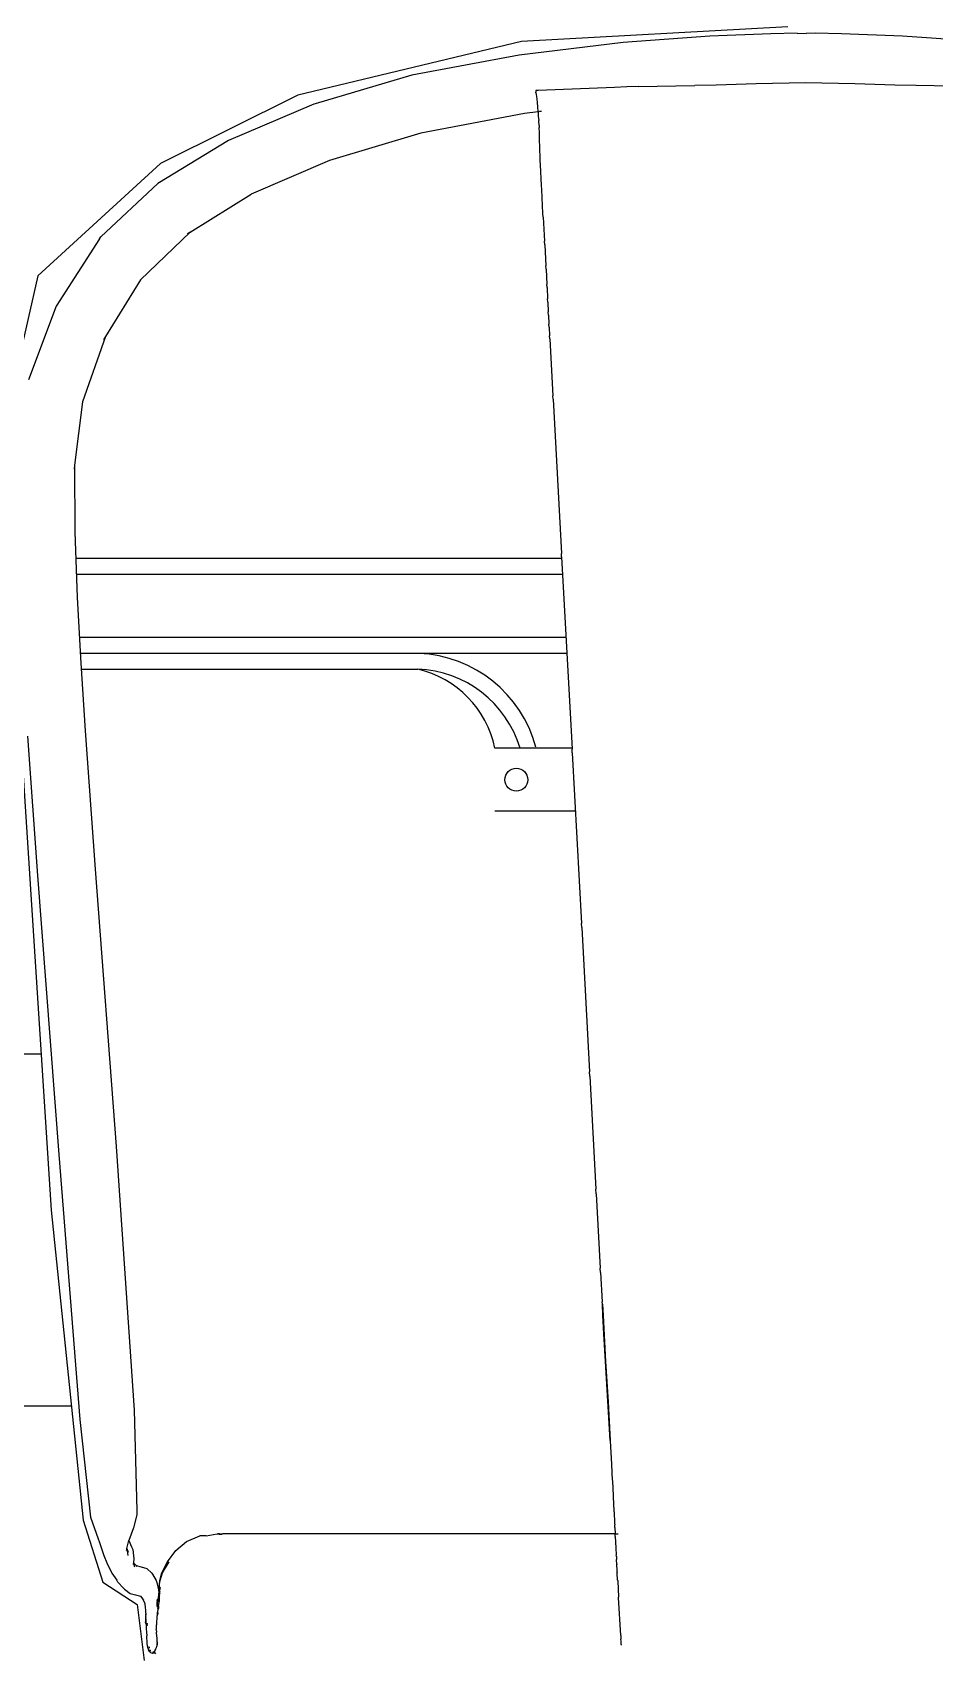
# Model space of a CAD drawing. Header units: millimetres. Extents: x 106699 to 122058, y 158555 to 162844.
# Drawn here: x 108172.84 to 108197.16, y 159707.66 to 159751.34 of the extents above; entities that cross this region are included whole.
import ezdxf

# ---------------------------------------------------------------- set-up
doc = ezdxf.new("R2010")
doc.units = ezdxf.units.MM
doc.layers.add('area', color=200, linetype='Continuous', plot=False)
doc.layers.add('S2000-002 Çizgi', color=7, linetype='Continuous')

# ---------------------------------------------------------------- blocks, each defined once
blk = doc.blocks.new('A$Cbb8311e0')
for p, q in [((24.736, 84.754), (21.933, 84.41)), ((27.072, 84.925), (24.736, 84.754)), ((28.709, 84.986), (27.072, 84.925)), ((29.419, 85), (28.709, 84.986)), ((29.419, 85), (29.664, 84.995)), ((29.91, 85), (29.664, 84.995)), ((30.619, 84.986), (29.91, 85)), ((32.257, 84.925), (30.619, 84.986)), ((34.592, 84.754), (32.257, 84.925)), ((21.933, 84.41), (19.038, 83.868)), ((19.038, 83.868), (16.429, 83.102)), ((22.375, 83.453), (22.374, 83.451)), ((22.374, 83.451), (22.374, 83.446)), ((22.374, 83.446), (22.375, 83.44)), ((22.382, 83.455), (22.375, 83.453)), ((22.375, 83.44), (22.376, 83.432)), ((22.376, 83.432), (22.377, 83.422)), ((22.396, 83.455), (22.382, 83.455)), ((22.416, 83.455), (22.396, 83.455)), ((22.437, 83.455), (22.416, 83.455)), ((24.496, 83.541), (22.437, 83.455)), ((24.83, 83.553), (24.496, 83.541)), ((25.138, 83.561), (24.83, 83.553)), ((25.138, 83.561), (26.66, 83.588)), ((27.238, 83.603), (26.66, 83.588)), ((28.316, 83.638), (27.238, 83.603)), ((29.646, 83.66), (28.316, 83.638)), ((30.975, 83.638), (29.646, 83.66)), ((32.054, 83.603), (30.975, 83.638)), ((32.632, 83.588), (32.054, 83.603)), ((34.154, 83.561), (32.632, 83.588)), ((16.391, 83.085), (14.099, 82.11)), ((16.429, 83.102), (16.391, 83.085)), ((22.377, 83.422), (22.378, 83.413)), ((22.38, 83.398), (22.378, 83.413)), ((22.38, 83.398), (22.382, 83.393)), ((22.382, 83.393), (22.387, 83.348)), ((22.387, 83.348), (22.395, 83.295)), ((22.395, 83.295), (22.404, 83.224)), ((22.404, 83.224), (22.414, 83.133)), ((22.414, 83.133), (22.425, 83.021)), ((22.425, 83.021), (22.435, 82.895)), ((22.07, 82.838), (19.283, 82.31)), ((22.44, 82.884), (22.07, 82.838)), ((22.435, 82.895), (22.44, 82.884)), ((22.44, 82.884), (22.445, 82.763)), ((22.445, 82.763), (22.456, 82.65)), ((22.467, 82.888), (22.452, 82.886)), ((22.457, 82.638), (22.456, 82.65)), ((22.457, 82.634), (22.457, 82.638)), ((22.464, 82.513), (22.457, 82.634)), ((22.528, 82.895), (22.485, 82.89)), ((19.283, 82.31), (16.816, 81.574)), ((22.464, 82.513), (22.465, 82.457)), ((22.473, 82.318), (22.465, 82.457)), ((22.477, 82.094), (22.473, 82.318)), ((14.099, 82.11), (12.189, 80.949)), ((22.484, 81.966), (22.477, 82.094)), ((22.496, 81.571), (22.484, 81.966)), ((16.816, 81.574), (14.704, 80.66)), ((22.503, 81.456), (22.496, 81.571)), ((22.53, 80.897), (22.503, 81.456)), ((12.189, 80.949), (10.655, 79.512)), ((22.536, 80.789), (22.53, 80.897)), ((13.059, 79.642), (14.704, 80.66)), ((22.571, 80.146), (22.536, 80.789)), ((22.577, 80.045), (22.571, 80.146)), ((22.577, 80.045), (22.611, 79.396)), ((10.615, 79.459), (10.655, 79.512)), ((13.059, 79.642), (11.724, 78.354)), ((13.059, 79.642), (12.985, 79.598)), ((10.615, 79.459), (9.449, 77.65)), ((22.617, 79.3), (22.611, 79.396)), ((22.617, 79.3), (22.648, 78.731)), ((22.653, 78.64), (22.648, 78.731)), ((22.653, 78.64), (22.675, 78.234)), ((11.724, 78.354), (10.778, 76.828)), ((22.68, 78.148), (22.675, 78.234)), ((22.68, 78.148), (22.696, 77.842)), ((22.701, 77.758), (22.696, 77.842)), ((22.701, 77.758), (22.715, 77.49)), ((9.449, 77.65), (8.707, 75.658)), ((22.72, 77.406), (22.715, 77.49)), ((22.72, 77.406), (22.733, 77.163)), ((22.738, 77.079), (22.733, 77.163)), ((22.738, 77.079), (22.75, 76.85)), ((10.778, 76.828), (10.159, 75.065)), ((10.778, 76.828), (10.725, 76.742)), ((22.755, 76.766), (22.75, 76.85)), ((22.755, 76.766), (22.838, 75.231)), ((22.843, 75.145), (22.838, 75.231)), ((22.843, 75.145), (23.068, 70.986)), ((10.159, 75.065), (9.946, 73.36)), ((9.946, 73.36), (9.932, 73.253)), ((9.946, 73.36), (9.949, 71.566)), ((9.949, 71.566), (10.015, 69.801)), ((23.076, 70.844), (9.976, 70.844)), ((23.073, 70.895), (23.068, 70.986)), ((23.073, 70.895), (23.354, 65.714)), ((23.099, 70.419), (9.992, 70.419)), ((10.015, 69.801), (10.118, 68.031)), ((23.192, 68.717), (10.078, 68.717)), ((23.215, 68.292), (10.103, 68.292)), ((10.118, 68.031), (10.231, 66.206)), ((10.129, 67.866), (19.196, 67.866)), ((8.679, 66.061), (8.949, 62.308)), ((10.231, 66.206), (10.499, 62.479)), ((23.353, 65.739), (21.273, 65.739)), ((23.36, 65.616), (23.354, 65.714)), ((23.36, 65.616), (23.61, 61.015)), ((23.446, 64.037), (21.273, 64.037)), ((10.499, 62.479), (11.065, 55.004)), ((8.949, 62.308), (9.518, 54.794)), ((23.616, 60.909), (23.61, 61.015)), ((23.616, 60.909), (23.827, 57.02)), ((23.833, 56.905), (23.827, 57.02)), ((23.833, 56.905), (23.998, 53.861)), ((9.518, 54.794), (10.092, 47.652)), ((11.065, 55.004), (11.556, 47.906)), ((24.005, 53.735), (23.998, 53.861)), ((24.005, 53.735), (24.114, 51.731)), ((24.121, 51.615), (24.114, 51.731)), ((24.121, 51.615), (24.163, 50.825)), ((24.171, 50.759), (24.163, 50.825)), ((24.171, 50.759), (24.191, 50.449)), ((24.183, 50.461), (24.171, 50.759)), ((24.211, 49.958), (24.183, 50.461)), ((24.191, 50.449), (24.26, 49.218)), ((24.253, 49.215), (24.211, 49.958)), ((24.383, 47.086), (24.253, 49.215)), ((24.26, 49.218), (24.324, 48.13)), ((24.324, 48.13), (24.383, 47.086)), ((10.092, 47.652), (10.375, 45.016)), ((11.556, 47.906), (11.625, 45.2)), ((24.387, 47.076), (24.383, 47.086)), ((24.423, 46.449), (24.387, 47.076)), ((24.426, 46.435), (24.423, 46.449)), ((24.448, 46.019), (24.426, 46.435)), ((24.451, 46), (24.448, 46.019)), ((24.47, 45.591), (24.451, 46)), ((24.472, 45.569), (24.47, 45.591)), ((24.488, 45.195), (24.472, 45.569)), ((10.375, 45.016), (10.581, 44.44)), ((11.626, 45.079), (11.533, 44.735)), ((11.625, 45.2), (11.626, 45.079)), ((24.49, 45.166), (24.488, 45.195)), ((24.49, 45.166), (24.501, 44.855)), ((11.533, 44.735), (11.41, 44.388)), ((13.49, 44.517), (13.786, 44.569)), ((13.786, 44.569), (13.792, 44.569)), ((13.792, 44.569), (13.798, 44.568)), ((13.798, 44.568), (13.8, 44.569)), ((13.798, 44.568), (13.804, 44.568)), ((13.8, 44.569), (13.804, 44.568)), ((13.804, 44.568), (13.81, 44.569)), ((13.807, 44.568), (13.804, 44.568)), ((13.813, 44.568), (13.807, 44.568)), ((13.81, 44.569), (13.813, 44.568)), ((13.813, 44.568), (13.82, 44.569)), ((13.82, 44.569), (13.824, 44.568)), ((13.824, 44.568), (13.828, 44.567)), ((13.828, 44.567), (13.831, 44.569)), ((13.833, 44.567), (13.828, 44.567)), ((13.831, 44.569), (13.837, 44.566)), ((13.837, 44.566), (13.833, 44.567)), ((13.842, 44.567), (13.837, 44.566)), ((13.842, 44.567), (13.845, 44.569)), ((13.849, 44.569), (13.842, 44.567)), ((13.842, 44.567), (13.847, 44.566)), ((13.845, 44.569), (13.851, 44.565)), ((13.847, 44.566), (13.851, 44.565)), ((13.851, 44.565), (13.849, 44.569)), ((13.851, 44.565), (13.857, 44.566)), ((13.857, 44.566), (13.859, 44.569)), ((13.857, 44.566), (13.86, 44.565)), ((13.859, 44.569), (13.865, 44.565)), ((13.865, 44.565), (13.86, 44.565)), ((13.865, 44.565), (13.869, 44.569)), ((13.865, 44.565), (13.872, 44.565)), ((13.869, 44.569), (13.875, 44.565)), ((13.872, 44.565), (13.876, 44.562)), ((13.872, 44.565), (13.875, 44.565)), ((13.875, 44.565), (13.879, 44.569)), ((13.875, 44.565), (13.876, 44.562)), ((13.876, 44.562), (13.887, 44.563)), ((13.879, 44.569), (13.885, 44.568)), ((13.885, 44.568), (13.893, 44.569)), ((13.885, 44.568), (13.887, 44.563)), ((13.887, 44.563), (13.89, 44.564)), ((13.887, 44.563), (13.892, 44.564)), ((13.89, 44.564), (13.893, 44.569)), ((13.89, 44.564), (13.892, 44.564)), ((13.892, 44.564), (13.899, 44.565)), ((13.892, 44.564), (13.895, 44.564)), ((13.893, 44.569), (13.895, 44.564)), ((13.895, 44.564), (13.899, 44.565)), ((13.899, 44.565), (13.904, 44.565)), ((13.904, 44.565), (13.907, 44.569)), ((13.904, 44.565), (13.911, 44.566)), ((13.904, 44.565), (13.908, 44.566)), ((13.907, 44.569), (13.911, 44.566)), ((13.911, 44.566), (13.931, 44.569)), ((24.514, 44.569), (13.931, 44.569)), ((24.501, 44.855), (24.503, 44.815)), ((24.503, 44.815), (24.503, 44.81)), ((24.506, 44.74), (24.503, 44.81)), ((24.506, 44.74), (24.514, 44.569)), ((24.514, 44.541), (24.514, 44.569)), ((24.523, 44.569), (24.593, 44.569)), ((10.581, 44.44), (10.607, 44.368)), ((10.607, 44.368), (10.738, 43.983)), ((11.357, 44.176), (11.34, 44.109)), ((11.357, 44.176), (11.41, 44.388)), ((11.357, 44.176), (11.38, 43.988)), ((11.357, 44.176), (11.39, 44.08)), ((11.41, 44.388), (11.485, 44.219)), ((11.485, 44.219), (11.513, 44.148)), ((11.513, 44.148), (11.535, 43.982)), ((12.451, 43.817), (12.677, 44.123)), ((12.677, 44.123), (12.961, 44.362)), ((12.961, 44.362), (13.324, 44.517)), ((13.49, 44.517), (13.324, 44.517)), ((24.515, 44.497), (24.514, 44.541)), ((24.515, 44.497), (24.532, 44.196)), ((24.532, 44.196), (24.546, 43.997)), ((10.738, 43.983), (10.817, 43.787)), ((10.817, 43.787), (10.953, 43.513)), ((11.534, 43.795), (11.529, 43.76)), ((11.529, 43.76), (11.53, 43.749)), ((11.543, 43.898), (11.533, 43.8)), ((11.533, 43.8), (11.534, 43.795)), ((11.534, 43.795), (11.538, 43.791)), ((11.535, 43.982), (11.543, 43.898)), ((11.538, 43.791), (11.538, 43.778)), ((11.538, 43.791), (11.579, 43.746)), ((11.538, 43.778), (11.549, 43.755)), ((11.538, 43.778), (11.561, 43.685)), ((11.579, 43.746), (11.603, 43.722)), ((11.603, 43.722), (11.744, 43.68)), ((11.603, 43.722), (11.625, 43.695)), ((11.744, 43.68), (11.894, 43.634)), ((12.3, 43.522), (12.451, 43.817)), ((12.3, 43.522), (12.455, 43.817)), ((12.303, 43.521), (12.455, 43.817)), ((12.303, 43.521), (12.461, 43.817)), ((12.303, 43.521), (12.458, 43.817)), ((12.305, 43.521), (12.464, 43.817)), ((12.305, 43.521), (12.461, 43.817)), ((12.309, 43.521), (12.473, 43.817)), ((12.309, 43.521), (12.464, 43.817)), ((12.309, 43.521), (12.469, 43.817)), ((12.309, 43.521), (12.476, 43.817)), ((12.309, 43.521), (12.479, 43.817)), ((12.314, 43.521), (12.479, 43.817)), ((12.314, 43.521), (12.493, 43.817)), ((12.314, 43.521), (12.487, 43.817)), ((12.314, 43.521), (12.483, 43.817)), ((12.317, 43.522), (12.493, 43.817)), ((24.548, 43.961), (24.546, 43.997)), ((24.548, 43.961), (24.553, 43.88)), ((24.56, 43.748), (24.553, 43.88)), ((24.56, 43.744), (24.56, 43.748)), ((24.56, 43.741), (24.56, 43.748)), ((24.56, 43.744), (24.561, 43.737)), ((24.56, 43.744), (24.56, 43.741)), ((24.561, 43.737), (24.56, 43.741)), ((24.568, 43.6), (24.561, 43.737)), ((10.953, 43.513), (11.082, 43.322)), ((11.116, 43.273), (11.082, 43.322)), ((11.116, 43.273), (11.263, 43.109)), ((11.894, 43.634), (12.026, 43.514)), ((12.026, 43.514), (12.05, 43.484)), ((12.05, 43.484), (12.149, 43.313)), ((12.149, 43.313), (12.164, 43.258)), ((12.164, 43.258), (12.211, 43.059)), ((12.238, 43.21), (12.249, 43.315)), ((12.238, 43.21), (12.242, 43.315)), ((12.238, 43.21), (12.245, 43.313)), ((12.238, 43.21), (12.247, 43.313)), ((12.242, 43.315), (12.3, 43.522)), ((12.242, 43.315), (12.303, 43.521)), ((12.245, 43.313), (12.249, 43.315)), ((12.247, 43.313), (12.309, 43.521)), ((12.249, 43.315), (12.317, 43.522)), ((12.249, 43.315), (12.314, 43.521)), ((12.249, 43.315), (12.309, 43.521)), ((12.249, 43.315), (12.303, 43.521)), ((12.249, 43.315), (12.305, 43.521)), ((24.568, 43.596), (24.568, 43.6)), ((24.569, 43.592), (24.568, 43.6)), ((24.569, 43.592), (24.568, 43.596)), ((24.569, 43.59), (24.568, 43.596)), ((24.569, 43.59), (24.569, 43.592)), ((24.572, 43.529), (24.569, 43.59)), ((24.572, 43.529), (24.572, 43.522)), ((24.573, 43.514), (24.572, 43.522)), ((24.583, 43.327), (24.573, 43.514)), ((24.583, 43.327), (24.584, 43.313)), ((24.584, 43.313), (24.584, 43.303)), ((24.584, 43.303), (24.608, 42.869)), ((11.295, 43.083), (11.263, 43.109)), ((11.295, 43.083), (11.443, 42.967)), ((11.443, 42.967), (11.592, 42.924)), ((11.592, 42.924), (11.721, 42.887)), ((11.721, 42.887), (11.789, 42.811)), ((11.789, 42.811), (11.811, 42.786)), ((11.789, 42.811), (11.829, 42.71)), ((12.179, 42.803), (12.181, 42.809)), ((12.181, 42.818), (12.18, 42.815)), ((12.18, 42.815), (12.181, 42.809)), ((12.181, 42.809), (12.181, 42.812)), ((12.196, 42.863), (12.186, 42.77)), ((12.207, 42.913), (12.196, 42.863)), ((12.216, 42.943), (12.206, 42.936)), ((12.216, 42.943), (12.207, 42.943)), ((12.213, 42.912), (12.207, 42.913)), ((12.21, 42.962), (12.208, 42.947)), ((12.213, 42.973), (12.21, 42.962)), ((12.218, 42.965), (12.21, 42.962)), ((12.211, 43.059), (12.213, 42.973)), ((12.22, 42.975), (12.213, 42.973)), ((12.213, 42.973), (12.218, 42.97)), ((12.214, 42.917), (12.213, 42.912)), ((12.214, 42.917), (12.215, 42.924)), ((12.215, 42.931), (12.216, 42.94)), ((12.215, 42.928), (12.215, 42.931)), ((12.215, 42.924), (12.215, 42.928)), ((12.217, 42.953), (12.216, 42.948)), ((12.216, 42.948), (12.219, 42.951)), ((12.216, 42.948), (12.216, 42.943)), ((12.216, 42.948), (12.22, 42.944)), ((12.216, 42.94), (12.22, 42.944)), ((12.216, 42.94), (12.216, 42.943)), ((12.22, 42.975), (12.217, 42.974)), ((12.217, 42.974), (12.218, 42.97)), ((12.217, 42.961), (12.218, 42.965)), ((12.217, 42.958), (12.217, 42.961)), ((12.223, 42.96), (12.217, 42.958)), ((12.217, 42.958), (12.217, 42.953)), ((12.219, 42.951), (12.217, 42.958)), ((12.219, 42.951), (12.217, 42.953)), ((12.22, 42.975), (12.218, 42.97)), ((12.218, 42.97), (12.218, 42.965)), ((12.218, 42.965), (12.224, 42.968)), ((12.218, 42.965), (12.223, 42.96)), ((12.219, 42.951), (12.22, 42.944)), ((12.224, 42.98), (12.22, 42.975)), ((12.221, 43.004), (12.225, 43.011)), ((12.224, 43.001), (12.221, 43.004)), ((12.225, 43.039), (12.222, 43.032)), ((12.227, 43.027), (12.222, 43.032)), ((12.222, 42.977), (12.227, 42.983)), ((12.222, 42.977), (12.224, 42.98)), ((12.225, 42.971), (12.222, 42.977)), ((12.223, 42.96), (12.224, 42.968)), ((12.223, 42.96), (12.23, 42.966)), ((12.224, 43.023), (12.227, 43.027)), ((12.224, 43.023), (12.227, 43.019)), ((12.224, 42.996), (12.224, 43.001)), ((12.227, 42.988), (12.224, 42.996)), ((12.224, 42.98), (12.227, 42.986)), ((12.227, 42.983), (12.224, 42.98)), ((12.224, 42.968), (12.225, 42.971)), ((12.224, 42.968), (12.23, 42.966)), ((12.227, 43.082), (12.225, 43.046)), ((12.225, 43.046), (12.225, 43.039)), ((12.228, 43.039), (12.225, 43.046)), ((12.225, 43.039), (12.226, 43.033)), ((12.225, 43.011), (12.23, 43.013)), ((12.233, 42.976), (12.225, 42.971)), ((12.228, 43.039), (12.226, 43.033)), ((12.227, 43.027), (12.226, 43.033)), ((12.227, 42.808), (12.226, 42.797)), ((12.228, 43.089), (12.227, 43.082)), ((12.227, 43.082), (12.229, 43.046)), ((12.228, 43.024), (12.227, 43.027)), ((12.227, 43.019), (12.231, 43.019)), ((12.23, 43.013), (12.227, 43.019)), ((12.232, 42.988), (12.227, 42.988)), ((12.227, 42.988), (12.227, 42.983)), ((12.227, 42.986), (12.227, 42.988)), ((12.227, 42.816), (12.229, 42.891)), ((12.227, 42.816), (12.227, 42.808)), ((12.231, 43.124), (12.228, 43.089)), ((12.235, 43.124), (12.228, 43.089)), ((12.229, 43.046), (12.228, 43.039)), ((12.228, 43.039), (12.233, 43.032)), ((12.228, 43.024), (12.231, 43.019)), ((12.23, 42.966), (12.228, 42.929)), ((12.228, 42.929), (12.229, 42.918)), ((12.228, 42.929), (12.232, 42.919)), ((12.232, 42.919), (12.229, 42.916)), ((12.235, 42.919), (12.229, 42.904)), ((12.229, 42.918), (12.229, 42.916)), ((12.229, 42.916), (12.229, 42.904)), ((12.229, 42.904), (12.229, 42.891)), ((12.23, 43.145), (12.238, 43.21)), ((12.23, 43.145), (12.231, 43.142)), ((12.231, 43.019), (12.23, 43.013)), ((12.23, 43.013), (12.232, 43.011)), ((12.23, 43.013), (12.235, 43.012)), ((12.233, 42.976), (12.23, 42.966)), ((12.231, 43.142), (12.231, 43.128)), ((12.231, 43.128), (12.234, 43.142)), ((12.231, 43.128), (12.231, 43.124)), ((12.231, 43.128), (12.235, 43.124)), ((12.231, 43.019), (12.235, 43.023)), ((12.232, 43.011), (12.232, 42.994)), ((12.232, 42.994), (12.232, 42.988)), ((12.233, 43.032), (12.234, 43.046)), ((12.235, 43.023), (12.233, 43.032)), ((12.236, 42.995), (12.232, 42.994)), ((12.232, 42.994), (12.234, 42.99)), ((12.235, 42.978), (12.233, 42.976)), ((12.233, 42.766), (12.235, 42.919)), ((12.234, 43.142), (12.237, 43.145)), ((12.249, 43.124), (12.234, 43.046)), ((12.234, 43.046), (12.235, 43.124)), ((12.236, 42.995), (12.234, 42.99)), ((12.234, 42.99), (12.235, 42.983)), ((12.235, 43.023), (12.243, 43.012)), ((12.235, 43.012), (12.236, 42.995)), ((12.236, 42.987), (12.235, 42.983)), ((12.235, 42.983), (12.235, 42.978)), ((12.24, 42.961), (12.235, 42.978)), ((12.235, 42.919), (12.239, 42.943)), ((12.242, 42.992), (12.236, 42.987)), ((12.237, 43.145), (12.238, 43.21)), ((12.24, 42.961), (12.238, 42.946)), ((12.238, 42.946), (12.239, 42.943)), ((24.609, 42.86), (24.608, 42.869)), ((24.665, 41.829), (24.609, 42.86)), ((11.829, 42.71), (11.846, 42.612)), ((11.829, 42.71), (11.839, 42.686)), ((11.846, 42.612), (11.854, 42.49)), ((11.854, 42.49), (11.864, 42.388)), ((11.864, 42.388), (11.86, 42.379)), ((11.86, 42.379), (11.864, 42.349)), ((11.864, 42.388), (11.869, 42.413)), ((12.171, 42.7), (12.176, 42.704)), ((12.175, 42.696), (12.171, 42.7)), ((12.171, 42.674), (12.175, 42.696)), ((12.171, 42.674), (12.173, 42.624)), ((12.172, 42.709), (12.175, 42.722)), ((12.172, 42.709), (12.173, 42.721)), ((12.176, 42.704), (12.172, 42.709)), ((12.173, 42.624), (12.174, 42.674)), ((12.18, 42.602), (12.173, 42.624)), ((12.174, 42.727), (12.175, 42.742)), ((12.174, 42.727), (12.177, 42.736)), ((12.175, 42.722), (12.174, 42.727)), ((12.174, 42.674), (12.175, 42.696)), ((12.174, 42.674), (12.176, 42.623)), ((12.176, 42.765), (12.175, 42.742)), ((12.177, 42.736), (12.175, 42.742)), ((12.18, 42.602), (12.176, 42.623)), ((12.176, 42.39), (12.18, 42.392)), ((12.179, 42.381), (12.176, 42.39)), ((12.177, 42.774), (12.179, 42.803)), ((12.178, 42.401), (12.177, 42.392)), ((12.181, 42.39), (12.177, 42.392)), ((12.177, 42.359), (12.178, 42.369)), ((12.178, 42.597), (12.18, 42.602)), ((12.179, 42.411), (12.178, 42.401)), ((12.178, 42.401), (12.182, 42.41)), ((12.18, 42.392), (12.178, 42.401)), ((12.178, 42.375), (12.179, 42.381)), ((12.178, 42.369), (12.178, 42.375)), ((12.179, 42.599), (12.18, 42.602)), ((12.179, 42.411), (12.182, 42.418)), ((12.179, 42.381), (12.181, 42.39)), ((12.18, 42.392), (12.181, 42.39)), ((12.181, 42.675), (12.186, 42.77)), ((12.181, 42.675), (12.186, 42.624)), ((12.181, 42.455), (12.183, 42.459)), ((12.182, 42.424), (12.181, 42.455)), ((12.182, 42.424), (12.181, 42.452)), ((12.182, 42.424), (12.186, 42.457)), ((12.182, 42.418), (12.182, 42.424)), ((12.182, 42.41), (12.182, 42.418)), ((12.183, 42.459), (12.186, 42.465)), ((12.186, 42.457), (12.183, 42.459)), ((12.186, 42.457), (12.184, 42.462)), ((12.195, 42.618), (12.186, 42.624)), ((12.186, 42.465), (12.192, 42.488)), ((12.188, 42.494), (12.194, 42.502)), ((12.192, 42.488), (12.194, 42.502)), ((12.196, 42.41), (12.192, 42.488)), ((12.194, 42.565), (12.195, 42.575)), ((12.194, 42.562), (12.194, 42.565)), ((12.204, 42.552), (12.194, 42.562)), ((12.201, 42.552), (12.194, 42.562)), ((12.194, 42.502), (12.197, 42.511)), ((12.195, 42.622), (12.195, 42.627)), ((12.195, 42.622), (12.198, 42.627)), ((12.195, 42.618), (12.195, 42.622)), ((12.195, 42.618), (12.196, 42.616)), ((12.196, 42.612), (12.195, 42.618)), ((12.196, 42.612), (12.195, 42.596)), ((12.195, 42.581), (12.195, 42.596)), ((12.195, 42.577), (12.195, 42.581)), ((12.195, 42.575), (12.195, 42.581)), ((12.195, 42.575), (12.195, 42.577)), ((12.196, 42.612), (12.196, 42.616)), ((12.197, 42.549), (12.201, 42.552)), ((12.2, 42.543), (12.197, 42.549)), ((12.2, 42.543), (12.197, 42.546)), ((12.2, 42.538), (12.197, 42.542)), ((12.197, 42.511), (12.198, 42.521)), ((12.198, 42.527), (12.201, 42.531)), ((12.198, 42.521), (12.198, 42.527)), ((12.2, 42.543), (12.205, 42.549)), ((12.202, 42.537), (12.2, 42.543)), ((12.203, 42.54), (12.2, 42.543)), ((12.2, 42.538), (12.2, 42.543)), ((12.203, 42.54), (12.2, 42.538)), ((12.201, 42.531), (12.2, 42.538)), ((12.204, 42.759), (12.201, 42.743)), ((12.205, 42.549), (12.201, 42.552)), ((12.201, 42.531), (12.202, 42.537)), ((12.203, 42.54), (12.202, 42.537)), ((12.203, 42.54), (12.204, 42.546)), ((12.204, 42.759), (12.205, 42.767)), ((12.204, 42.552), (12.205, 42.559)), ((12.204, 42.546), (12.204, 42.552)), ((12.205, 42.549), (12.204, 42.552)), ((12.204, 42.546), (12.205, 42.549)), ((12.206, 42.771), (12.205, 42.799)), ((12.205, 42.767), (12.206, 42.771)), ((12.205, 42.614), (12.208, 42.632)), ((12.206, 42.629), (12.205, 42.614)), ((12.205, 42.614), (12.205, 42.559)), ((12.208, 42.613), (12.205, 42.559)), ((12.205, 42.559), (12.211, 42.578)), ((12.208, 42.613), (12.208, 42.632)), ((12.208, 42.613), (12.213, 42.626)), ((12.21, 42.629), (12.233, 42.766)), ((12.213, 42.626), (12.21, 42.629)), ((12.211, 42.587), (12.212, 42.59)), ((12.211, 42.578), (12.211, 42.587)), ((12.213, 42.626), (12.212, 42.614)), ((12.212, 42.59), (12.212, 42.614)), ((12.226, 42.797), (12.228, 42.767)), ((11.857, 42.292), (11.863, 42.302)), ((11.857, 42.292), (11.859, 42.203)), ((11.868, 42.159), (11.859, 42.203)), ((11.863, 42.343), (11.864, 42.349)), ((11.863, 42.34), (11.863, 42.343)), ((11.863, 42.312), (11.863, 42.34)), ((11.863, 42.312), (11.863, 42.302)), ((11.867, 42.271), (11.863, 42.302)), ((11.867, 42.271), (11.869, 42.225)), ((11.869, 42.225), (11.868, 42.159)), ((11.872, 42.152), (11.868, 42.159)), ((11.872, 42.152), (11.874, 42.111)), ((11.88, 42.137), (11.872, 42.152)), ((11.874, 42.111), (11.879, 42.014)), ((11.879, 42.014), (11.885, 41.922)), ((11.896, 42.106), (11.899, 42.109)), ((11.902, 42.12), (11.897, 42.121)), ((11.899, 42.109), (11.902, 42.12)), ((11.899, 42.109), (11.91, 42.113)), ((11.905, 42.126), (11.902, 42.139)), ((11.902, 42.12), (11.905, 42.126)), ((11.912, 42.117), (11.902, 42.12)), ((11.905, 42.126), (11.911, 42.163)), ((11.905, 42.126), (11.912, 42.117)), ((11.91, 42.113), (11.912, 42.117)), ((11.912, 42.117), (11.913, 42.12)), ((12.15, 41.995), (12.151, 42.001)), ((12.152, 41.956), (12.15, 41.995)), ((12.151, 42.001), (12.153, 42.03)), ((12.152, 41.956), (12.153, 41.925)), ((12.153, 42.03), (12.158, 42.082)), ((12.153, 42.03), (12.155, 42.082)), ((12.155, 42.087), (12.156, 42.091)), ((12.155, 42.082), (12.155, 42.087)), ((12.158, 42.082), (12.155, 42.087)), ((12.156, 42.091), (12.159, 42.111)), ((12.156, 42.091), (12.156, 42.094)), ((12.159, 42.111), (12.161, 42.138)), ((12.161, 42.138), (12.168, 42.219)), ((12.168, 42.219), (12.172, 42.269)), ((12.17, 42.31), (12.172, 42.314)), ((12.17, 42.307), (12.172, 42.314)), ((12.172, 42.269), (12.17, 42.307)), ((12.172, 42.314), (12.176, 42.338)), ((12.174, 42.347), (12.177, 42.359)), ((12.176, 42.341), (12.174, 42.347)), ((12.176, 42.338), (12.176, 42.341)), ((11.885, 41.922), (11.89, 41.821)), ((11.9, 41.626), (11.89, 41.821)), ((11.912, 41.545), (11.9, 41.626)), ((11.912, 41.545), (11.92, 41.52)), ((11.934, 41.475), (11.92, 41.52)), ((11.965, 41.502), (11.962, 41.527)), ((11.97, 41.487), (11.965, 41.502)), ((12.135, 41.465), (12.15, 41.497)), ((12.15, 41.497), (12.152, 41.501)), ((12.151, 41.906), (12.152, 41.909)), ((12.152, 41.909), (12.153, 41.925)), ((12.154, 41.903), (12.152, 41.909)), ((12.152, 41.501), (12.161, 41.537)), ((12.163, 41.823), (12.154, 41.903)), ((12.165, 41.587), (12.16, 41.568)), ((12.161, 41.537), (12.179, 41.6)), ((12.161, 41.539), (12.179, 41.6)), ((12.17, 41.756), (12.163, 41.823)), ((12.172, 41.647), (12.165, 41.587)), ((12.169, 41.749), (12.17, 41.753)), ((12.172, 41.702), (12.169, 41.749)), ((12.173, 41.705), (12.169, 41.749)), ((12.17, 41.753), (12.17, 41.756)), ((12.175, 41.662), (12.172, 41.647)), ((12.179, 41.6), (12.172, 41.647)), ((12.175, 41.679), (12.173, 41.705)), ((12.175, 41.662), (12.175, 41.679)), ((24.665, 41.829), (24.67, 41.737)), ((24.67, 41.737), (24.671, 41.735)), ((24.674, 41.679), (24.671, 41.735)), ((24.681, 41.589), (24.674, 41.679)), ((24.681, 41.589), (24.682, 41.575)), ((11.934, 41.475), (11.941, 41.45)), ((11.971, 41.396), (11.941, 41.45)), ((12.005, 41.362), (11.971, 41.396)), ((11.985, 41.437), (11.981, 41.449)), ((11.991, 41.424), (11.985, 41.437)), ((12, 41.405), (11.994, 41.417)), ((12.043, 41.349), (12.005, 41.362)), ((12.084, 41.357), (12.043, 41.349)), ((12.057, 41.376), (12.046, 41.373)), ((12.084, 41.399), (12.057, 41.376)), ((12.108, 41.375), (12.084, 41.357)), ((12.105, 41.379), (12.106, 41.381)), ((12.108, 41.375), (12.105, 41.379)), ((12.106, 41.381), (12.107, 41.388)), ((12.107, 41.388), (12.111, 41.406)), ((12.135, 41.341), (12.108, 41.375)), ((12.111, 41.406), (12.114, 41.416)), ((12.114, 41.416), (12.116, 41.428)), ((12.116, 41.428), (12.118, 41.431)), ((12.118, 41.431), (12.119, 41.435)), ((12.119, 41.435), (12.135, 41.465))]:
    blk.add_line(p, q)
blk.add_circle((21.852, 64.888), 0.307)
for centre, radius, start, end in [((19.089, 64.89), 3.403, 14.8504, 87.6329), ((19.087, 64.874), 2.994, 16.7947, 87.9151), ((18.583, 65.19), 2.745, 11.5239, 77.0864)]:
    blk.add_arc(centre, radius, start, end)

msp = doc.modelspace()

# ---------------------------------------------------------------- hatches: boundary and pattern name
at = {"layer": 'S2000-002 Çizgi', "true_color": 0x7a7a7a}
h = msp.add_hatch(dxfattribs=at)
h.set_pattern_fill('AR-BRSTD', color=8, scale=0.14)
h.set_pattern_definition([(0, (-7412.203, -79.098), (0, 9.483852), []), (90, (-7412.203, -79.098), (-14.224, 9.483852), [9.483852, -9.483852])])
h.paths.add_polyline_path([(108043.396, 159676.318), (108043.396, 159916.375), (108230.193, 159916.375), (108230.193, 159676.318), (108214.669, 159676.318), (108213.577, 159686.035), (108212.205, 159706.169), (108211.491, 159706.169), (108211.491, 159707.329), (108211.791, 159708.895), (108212.433, 159709.357), (108213.537, 159711.437), (108215.278, 159733.986), (108223.969, 159733.986), (108223.969, 159735.035), (108223.498, 159735.761), (108222.232, 159737.052), (108221.668, 159737.052), (108221.668, 159737.574), (108215.198, 159737.574), (108215.225, 159739.973), (108214.88, 159741.967), (108214.059, 159744.414), (108212.893, 159746.096), (108210.888, 159747.937), (108207.769, 159749.389), (108205.328, 159750.236), (108201.863, 159750.942), (108197.651, 159751.492), (108193.201, 159751.492), (108186.024, 159751.098), (108179.997, 159749.653), (108176.293, 159747.804), (108172.984, 159744.782), (108172.204, 159741.335), (108172.072, 159737.428), (108166.11, 159737.428), (108165.798, 159736.91), (108164.739, 159736.467), (108164.164, 159735.203), (108163.754, 159735.047), (108163.938, 159734.389), (108172.397, 159734.389), (108173.351, 159719.605), (108174.211, 159711.26), (108174.743, 159709.587), (108175.668, 159708.988), (108175.854, 159707.479), (108175.854, 159706.234), (108175.311, 159706.038), (108175.151, 159704.853), (108174.779, 159698.355), (108174.164, 159688.801), (108173.103, 159678.943), (108172.914, 159676.318)])

# ---------------------------------------------------------------- linework, layer by layer
at = {"layer": 'area', "elevation": 0}
for points in [[(108193.201, 159751.492), (108186.024, 159751.098), (108179.997, 159749.653), (108176.293, 159747.804), (108172.984, 159744.782), (108172.204, 159741.335)], [(108172.397, 159734.389), (108173.351, 159719.605), (108174.211, 159711.26), (108174.743, 159709.587), (108175.668, 159708.988), (108175.854, 159707.479)]]:
    msp.add_lwpolyline(points, dxfattribs=at)

# ---------------------------------------------------------------- block references
msp.add_blockref('A$Cbb8311e0', (108164.032, 159666.318, 6.152))

doc.saveas('drawing.dxf')
